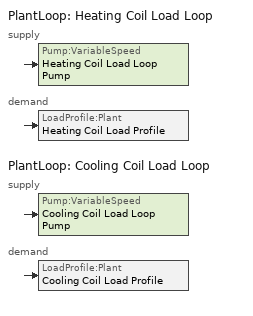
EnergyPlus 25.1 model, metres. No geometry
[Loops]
PlantLoop 'Heating Coil Load Loop'
 supply: Pump:VariableSpeed 'Heating Coil Load Loop Pump'
 demand: LoadProfile:Plant 'Heating Coil Load Profile'
PlantLoop 'Cooling Coil Load Loop'
 supply: Pump:VariableSpeed 'Cooling Coil Load Loop Pump'
 demand: LoadProfile:Plant 'Cooling Coil Load Profile'
[Building]
Plant Load Profile Example: North Axis {deg}=0; Terrain=Suburbs; Loads Convergence Tolerance Value {W}=0.04; Temperature Convergence Tolerance Value {deltaC}=0.04; Solar Distribution=FullInteriorAndExterior; Maximum Number of Warmup Days=25; Minimum Number of Warmup Days=6
[Site:Location]
Chicago: Latitude {deg}=42; Longitude {deg}=-87.88; Time Zone {hr}=-6; Elevation {m}=190
[SizingPeriod:DesignDay] Day of Month=21; Humidity Condition Type=Wetbulb; Sky Clearness=1
Name | Month | Day Type | Maximum Dry-Bulb Temperature {C} | Daily Dry-Bulb Temperature Range {deltaC} | Wetbulb or DewPoint at Maximum Dry-Bulb {C} | Barometric Pressure {Pa} | Wind Speed {m/s} | Wind Direction {deg} | Dry-Bulb Temperature Range Modifier Type
Chicago Summer 1% | 7 | SummerDesignDay | 31.5 | 10.7 | 23 | 99063 | 5.3 | 230
Chicago Ohare Intl Ap Ann Htg 99.6% Condns DB | 1 | WinterDesignDay | -20 | 0 | -20 | 98934 | 4.9 | 270 | DefaultMultipliers
[Sizing:Plant]
Name | Loop Type | Design Loop Exit Temperature {C} | Loop Design Temperature Difference {deltaC}
Heating Coil Load Loop | heating | 82 | 11
Cooling Coil Load Loop | cooling | 7 | 4
[PlantLoop]
Heating Coil Load Loop: WATER, Heating Coil Load Loop Operation, 100, 3, 0.005, 0, 1, Optimal, HotWater
Cooling Coil Load Loop: WATER, Cooling Coil Load Loop Operation, 100, 3, 0.02, 0, 1, Optimal, ChilledWater
[SetpointManager:Scheduled] Control Variable=Temperature
Name | Schedule | Setpoint Node or NodeList
Heating Coil Load Loop Setpoint Manager | Heating Coil Load Loop Setpoint Temperature Schedule | Heating Coil Load Loop Supply Outlet Node
Cooling Coil Load Loop Setpoint Manager | Cooling Coil Load Loop Setpoint Temperature Schedule | Cooling Coil Load Loop Supply Outlet Node
[PlantEquipmentOperationSchemes] Control Scheme 1 Schedule=AlwaysOnSchedule
Name | Control Scheme 1
Heating Coil Load Loop Operation | Heating Coil Load Loop Heating Operation
Cooling Coil Load Loop Operation | Cooling Coil Load Loop Cooling Operation
[PlantEquipmentOperation:HeatingLoad]
Heating Coil Load Loop Heating Operation: Load Range 1 Lower Limit {W}=0; Load Range 1 Upper Limit {W}=10000000; Range 1 Equipment List=Heating Coil Load Loop Heating Equipment
[PlantEquipmentList]
Heating Coil Load Loop Heating Equipment; Cooling Coil Load Loop Cooling Equipment: test_AWHP
[Pump:VariableSpeed] Design Power Consumption {W}=22; Motor Efficiency=0.87; Fraction of Motor Inefficiencies to Fluid Stream=0; Coefficient 1 of the Part Load Performance Curve=0; Coefficient 2 of the Part Load Performance Curve=1; Coefficient 3 of the Part Load Performance Curve=0; Coefficient 4 of the Part Load Performance Curve=0; Design Minimum Flow Rate {m3/s}=0; Pump Control Type=INTERMITTENT
Name | Design Maximum Flow Rate {m3/s} | Design Pump Head {Pa}
Heating Coil Load Loop Pump | 0.005 | 3000
Cooling Coil Load Loop Pump | 0.02 | 750
[HeatPump:AirToWater]
test_AWHP: Operating Mode Control Method=Load; Operating Mode Control Option for Multiple Unit=SingleMode; Rated Inlet Air Temperature in Heating Mode=20; Rated Air Flow Rate in Heating Mode=autosize; Rated Leaving Water Temperature in Heating Mode=50; Rated Water Flow Rate in Heating Mode=autosize; Minimum Outdoor Air Temperature in Heating Mode=-20; Maximum Outdoor Air Temperature in Heating Mode=25; Minimum Leaving Water Temperature Curve Name in Heating Mode=MinHeatingSWTvsOAT; Maximum Leaving Water Temperature Curve Name in Heating Mode=MaxHeatingSWTvsOAT; Sizing Factor for Heating=1; Rated Inlet Air Temperature in Cooling Mode=25; Rated Air Flow Rate in Cooling Mode=20; Rated Leaving Water Temperature in Cooling Mode=22; Rated Water Flow Rate in Cooling Mode=autosize; Minimum Outdoor Air Temperature in Cooling Mode=18; Maximum Outdoor Air Temperature in Cooling Mode=40; Minimum Leaving Water Temperature Curve Name in Cooling Mode=MinCoolingSWTvsOAT; Maximum Leaving Water Temperature Curve Name in Cooling Mode=MaxCoolingSWTvsOAT; Sizing Factor for Cooling=0.9; Heat Pump Defrost Control=Timed; Heat Pump Defrost Time Period Fraction=0.2; Resistive Defrost Heater Capacity=150; Heat Pump Multiplier=2; Control Type=FixedSpeed; Crankcase Heater Capacity=100; Crankcase Heater Capacity Function of Temperature Curve=CrankCaseHeaterPowerCurve; Maximum Ambient Temperature for Crankcase Heater Operation=5; Number of Speeds for Heating=2; Rated Heating Capacity at Speed 1=20000; Rated COP for Heating at Speed 1=3.49; Normalized Heating Capacity Function of Temperature Curve Name at Speed 1=CapCurveFuncTemp; Heating Energy Input Ratio Function of Temperature Curve Name at Speed 1=EIRCurveFuncTemp; Heating Energy Input Ratio Function of PLR Curve Name at Speed 1=EIRCurveFuncPLR; Rated Heating Capacity at Speed 2=40000; Rated COP for Heating at Speed 2=3.51; Normalized Heating Capacity Function of Temperature Curve Name at Speed 2=CapCurveFuncTemp2; Heating Energy Input Ratio Function of Temperature Curve Name at Speed 2=EIRCurveFuncTemp2; Heating Energy Input Ratio Function of PLR Curve Name at Speed 2=EIRCurveFuncPLR2; Number of Speeds for Cooling=2; Rated Cooling Capacity at Speed 1=200000; Rated COP for Cooling at Speed 1=3.5; Normalized Cooling Capacity Function of Temperature Curve Name at Speed 1=CapCurveFuncTemp; Cooling Energy Input Ratio Function of Temperature Curve Name at Speed 1=EIRCurveFuncTemp; Cooling Energy Input Ratio Function of PLR Curve Name at Speed 1=EIRCurveFuncPLR; Rated Cooling Capacity at Speed 2=400000; Rated COP for Cooling at Speed 2=3.5; Normalized Cooling Capacity Function of Temperature Curve Name at Speed 2=CapCurveFuncTemp2; Cooling Energy Input Ratio Function of Temperature Curve Name at Speed 2=EIRCurveFuncTemp2; Cooling Energy Input Ratio Function of PLR Curve Name at Speed 2=EIRCurveFuncPLR2
[LoadProfile:Plant]
Name | Load Schedule | Peak Flow Rate {m3/s} | Flow Rate Fraction Schedule
Heating Coil Load Profile | Heating Coil Load Profile Load Schedule | 0.005 | Heating Coil Load Profile Flow Frac Schedule
Cooling Coil Load Profile | Cooling Coil Load Profile Load Schedule | 0.02 | Cooling Coil Load Profile Flow Frac Schedule
[PlantEquipmentOperation:CoolingLoad]
Cooling Coil Load Loop Cooling Operation: Load Range 1 Lower Limit {W}=0; Load Range 1 Upper Limit {W}=10000000; Range 1 Equipment List=Cooling Coil Load Loop Cooling Equipment
[Schedule:Constant]
Heating Coil Load Loop Setpoint Temperature Schedule: Any Number, 65
Cooling Coil Load Loop Setpoint Temperature Schedule: Any Number, 20
AlwaysOnSchedule: On/Off, 1
[Schedule:Compact]
Heating Coil Load Profile Load Schedule: THROUGH: 03/31, FOR: AllDays, UNTIL:  4:00, 62000, UNTIL:  8:00, 25000, UNTIL:  9:00, 15000, UNTIL: 17:00, 9000, UNTIL: 24:00, 36000, THROUGH: 09/30, FOR: AllDays, UNTIL: 24:00, 0, THROUGH: 12/31, FOR: AllDays, UNTIL:  4:00, 62000, UNTIL:  8:00, 25000, UNTIL:  9:00, 15000, UNTIL: 17:00, 9000, UNTIL: 24:00, 36000
Heating Coil Load Profile Flow Frac Schedule: THROUGH: 03/31, FOR: AllDays, UNTIL: 24:00, 1, THROUGH: 09/30, FOR: AllDays, UNTIL: 24:00, 0, THROUGH: 12/31, FOR: AllDays, UNTIL: 24:00, 1
Cooling Coil Load Profile Load Schedule: THROUGH: 03/31, FOR: AllDays, UNTIL: 24:00, 0, THROUGH: 09/30, FOR: AllDays, UNTIL:  9:00, -200000, UNTIL: 17:00, -410000, UNTIL: 24:00, -250000, THROUGH: 12/31, FOR: AllDays, UNTIL: 24:00, 0
Cooling Coil Load Profile Flow Frac Schedule: THROUGH: 03/31, FOR: AllDays, UNTIL: 24:00, 0, THROUGH: 09/30, FOR: AllDays, UNTIL: 24:00, 1, THROUGH: 12/31, FOR: AllDays, UNTIL: 24:00, 0
[Curve:Quadratic] Coefficient3 x**2=0
Name | Coefficient1 Constant | Coefficient2 x | Minimum Value of x !- 0 F | Maximum Value of x !- 95 F | Minimum Curve Output | Maximum Curve Output | Input Unit Type for X | Output Unit Type | Minimum Value of x | Maximum Value of x
MinHeatingSWTvsOAT | 0 | 1 | -17.7778 | 35 | 20 | 35 | Temperature | Temperature
MaxHeatingSWTvsOAT | 100 | 0.85 | -17.7778 | 35 | 20 | 150 | Temperature | Temperature
MinCoolingSWTvsOAT | -100 | 0 | -17.7778 | 35 | -100 | 35 | Temperature | Temperature
MaxCoolingSWTvsOAT | 53.1667 | 0.85 | -17.7778 | 35 | 20 | 60 | Temperature | Temperature
EIRCurveFuncPLR; EIRCurveFuncPLR2 | 1 | 0 |  |  |  |  |  |  | 0 | 1
CrankCaseHeaterPowerCurve | 1 | 0.01 |  |  |  |  |  |  | -30 | 30
[Curve:Biquadratic] Coefficient3 x**2=0; Coefficient4 y=0; Coefficient5 y**2=0; Coefficient6 x*y=0; Minimum Value of x=5; Maximum Value of x=10; Minimum Value of y=24; Maximum Value of y=35; Input Unit Type for X=Temperature; Input Unit Type for Y=Temperature; Output Unit Type=Dimensionless
Name | Coefficient1 Constant | Coefficient2 x
CapCurveFuncTemp | 0.5 | 0
EIRCurveFuncTemp; EIRCurveFuncTemp2 | 1 | 0
CapCurveFuncTemp2 | 0.8 | 0.02
